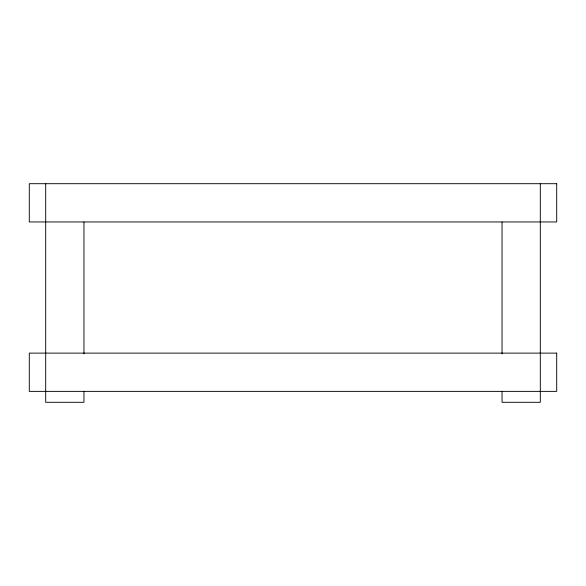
<?xml version="1.0" encoding="UTF-8"?>
<svg xmlns="http://www.w3.org/2000/svg" width="586" height="586" viewBox="0 0 586 586"><rect width="100%" height="100%" fill="white"/><g stroke="black" fill="none" stroke-linecap="round" stroke-linejoin="round"><path stroke-width="0.88" d="M540.307 183.696L540.307 221.955M540.307 222.109L540.307 402.304L502.048 402.304L502.048 391.331M502.048 222.109L502.048 353.827M83.952 222.109L83.952 353.827M83.952 391.331L83.952 402.304L45.693 402.304L45.693 222.109M45.693 183.696L45.693 221.955M556.7 183.696L29.3 183.696L29.3 221.955L556.7 221.955L556.7 183.696M556.7 353.116L29.3 353.116L29.3 391.375L556.7 391.375L556.7 353.116"/></g></svg>
